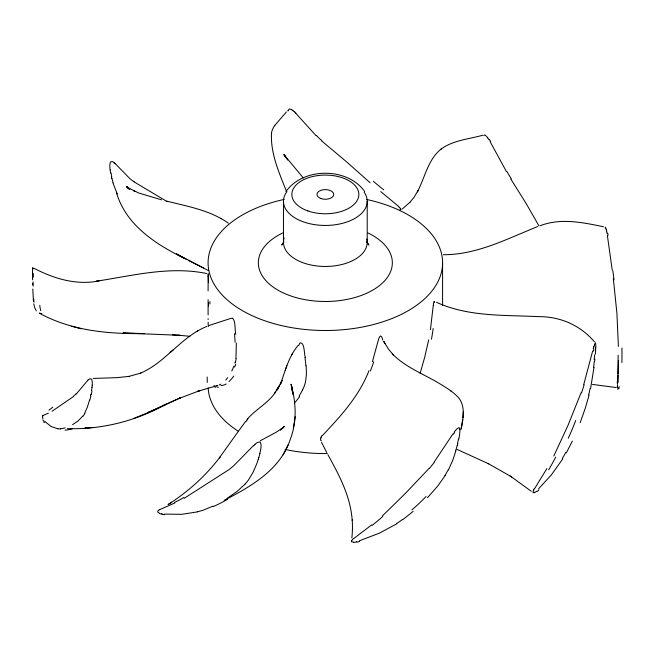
<?xml version="1.0" encoding="UTF-8"?>
<svg xmlns="http://www.w3.org/2000/svg" width="651" height="651" viewBox="0 0 651 651"><rect width="100%" height="100%" fill="white"/><g stroke="black" fill="none" stroke-linecap="round" stroke-linejoin="round"><path stroke-width="0.98" d="M367.213 242.294L367.213 201.265M442.582 305.409L442.582 262.809M208.1 314.889L208.108 299.729M462.682 419.919L461.054 429.221C463.366 418.447 466.067 404.214 456.742 395.857C452.388 391.568 447.196 388.256 441.996 385.091C425.168 374.488 407.062 368.474 392.813 354.372L393.334 354.917L392.594 354.136M618.417 360.394L618.043 373.902M224.164 500.359C250.944 486.525 280.687 469.615 290.403 438.994C297.181 421.335 295.985 402.115 291.03 384.171L293.031 394.441L291.957 386.849L292.421 392.195M595.755 347.911L595.811 346.006A19.888 6.258 -76.4 0 0 595.811 344.631L595.445 342.695L594.339 345.038M617.408 386.312L617.392 387.727L617.547 386.906M617.978 375.342L617.571 383.244M617.457 385.27L617.49 384.684M462.918 417.722L463.235 411.855M595.624 350.295L595.34 354.225M92.198 385.18L92.287 383.423A19.888 9.846 66.2 0 0 92.271 382.039L91.71 379.167L90.025 378.719A18.977 9.244 64.3 0 0 89.285 379.118L88.414 379.81M605.178 228.151L605.422 227.077L606.236 229.486M617.954 382.519L618.141 355.218M594.697 361.093L594.9 359.116M351.833 537.881C352.598 532.477 352.573 523.819 352.175 519.929M92.003 387.239L91.555 390.445M295.22 416.705L293.316 428.35M594.013 367.197L590.612 388.362M235.955 358.31L236.329 343.069M433.249 305.49L430.441 329.601M287.978 111.109L288.051 110.654M246.273 421.482L246.615 420.448M458.849 439.018L459.508 435.283A56.808 41.265 -41.7 0 0 459.752 432.996L459.923 431.125A19.888 14.428 -41.8 0 0 459.923 429.758M428.7 339.871L424.59 357.627L420.155 373.332M90.57 395.678L90.871 394.205M259.895 453.324L260.612 449.874A56.808 45.236 21.5 0 0 260.937 447.709L261.067 445.902A19.888 15.844 21.3 0 0 261.059 444.527L260.148 441.964L257.405 442.444A18.977 14.843 19.4 0 0 256.242 443.29L254.769 444.421M42.445 416.331L42.901 418.878M457.393 445.447L457.848 443.6M288.092 110.442L289.394 108.88L291.664 109.726M589.098 394.97L585.379 407.941L580.179 422.686M592.679 350.987L583.703 384.7M89.537 400.064L87.462 406.908L84.736 413.027M593.248 348.822L593.85 346.674M234.897 363.217L235.166 362.265M258.292 459.101L258.789 457.458M455.838 451.078L452.681 460.46L448.409 469.965M298.199 345.339C288.637 356.447 285.244 370.972 280.41 384.415L282.192 380.322L277.074 389.461L279.702 385.595L274.274 393.578M372.445 361.582L378.54 339.35M483.734 135.677L484.783 134.83L486.704 136.555A18.977 13.451 48.6 0 1 487.802 137.89M286.806 365.748L285.276 370.321M581.05 392.789L567.9 425.616L553.806 456.009M233.929 366.082L231.78 370.972M32.696 267.732L32.55 271.54A19.888 0.757 -88.5 0 0 32.542 272.997M298.728 345.469L298.931 344.973A22.606 17.968 19.1 0 1 299.509 343.801L299.615 343.614A7.34 5.835 19.6 0 1 300.135 342.865C304.912 342.377 303.936 354.177 305.352 357.399M368.946 370.753C359.1 396.117 340.815 416.111 322.457 435.511M572.375 441.012L566.37 452.795M288.295 444.56L283.055 454.854M320.878 437.928L320.544 440.149A0.96 0.789 3.6 0 0 320.829 440.401L321.244 440.556M302.512 390.087L299.086 396.15M533.901 489.902L533.641 490.423A8.235 4.703 -60.2 0 0 533.161 491.359L532.998 492.693L534.422 492.237M534.601 488.624L546.913 468.541M292.698 353.224L291.762 354.779M562.846 458.792L551.373 474.88L538.572 488.811M445.203 475.588L437.61 486.175L427.479 497.698M274.486 125.781L286.334 112.005M274.738 125.391C273.282 127.588 272.045 130.005 271.548 132.617C270.189 153.05 279.222 172.971 286.562 191.589M285.992 191.54C303.163 167.144 347.52 167.144 364.69 191.54M283.966 241.838L281.761 245.085L283.527 242.498M42.706 415.826L42.608 415.981A8.235 1.774 80.8 0 0 42.461 416.404M452.884 433.965L434.282 461.885M351.743 540.59L351.45 541.819L353.46 542.088M278.473 388.126L276.691 390.633M238.046 431.751L219.314 457.962L220.038 457.051C206.326 475.108 189.392 490.577 170.464 503.003L171.661 502.23L168.064 504.566L169.26 503.784M238.738 430.775L245.573 421.482M454.146 432.191L455.472 430.441M227.801 377.572L225.759 380.127M275.788 391.853C268.521 402.831 256.364 408.893 247.787 418.601M82.742 416.127L78.193 420.839L72.513 424.704M429.131 468.329L405.378 493.401L382.332 515.999M281.248 429.334L282.388 428.114L280.532 430.018L284.308 426.446L280.557 429.717L283.657 427.243L276.284 432.174L260.367 440.719M245.232 483.937L237.306 491.269L226.987 498.495M409.65 202.607L414.036 197.286L417.958 190.694L417.348 191.899C424.965 177.739 427.919 159.373 441.272 148.924M409.935 202.306L401.96 209.24M76.281 394.001L87.592 380.575M352.728 539.484L352.354 539.866A8.235 6.681 -9.3 0 0 351.719 540.582M253.41 445.65L233.888 465.563A140.917 111.72 49.4 0 1 228.664 469.843L184.192 498.308M42.974 415.517L48.377 413.149M128.572 376.473L140.307 373.243C165.688 362.558 181.108 336.713 206.782 326.452M170.049 352.598L173.125 349.872M353.721 538.564L371.729 524.852M413.173 511.377L402.774 519.71M73.417 396.565L52.088 411.229M441.435 148.802C453.446 140.217 468.785 139.143 482.603 135.278M441.15 149.014L441.557 148.705M158.738 510.229L158.429 510.474A8.235 5.525 49.9 0 0 157.924 510.962L157.68 512.077L159.34 513.11M396.874 523.738L379.5 533.12L359.417 540.786M159.56 509.692L174.85 502.971M196.984 331.383L197.831 330.903M220.868 384.171L219.086 385.001M212.877 506.201L202.941 510.262A117.107 92.857 62.6 0 1 197.391 511.767M134.09 418.3L149.128 412.148L147.687 412.742L166.103 404.255C135.888 421.01 101.865 429.684 67.313 428.635M147.687 412.742L180.547 397.761L163.287 405.492M180.547 397.761L179.22 398.363L199.767 390.633L197.318 391.446L217.597 385.482M140.307 373.243L141.072 372.925M209.069 325.492L231.365 318.201M537.653 226.564C507.243 238.754 476.988 254.793 443.331 254.736M540.086 225.759C560.617 217.751 582.8 222.439 603.534 226.784M65.206 427.91L60.388 428.871M197.432 511.889L181.67 514.314L164.312 514.103M356.309 541.591L356.829 541.469M217.239 385.571L216.523 385.709M129.126 376.368L116.936 377.653L93.248 378.426M93.044 427.479L85.004 427.927L90.212 427.642M399.828 209.939L400.731 209.614L400.373 208.475M41.802 313.611L39.247 313.123C71.455 330.846 108.465 334.15 144.546 333.572L123.129 332.995L179.904 335.314L172.556 334.809M178.879 335.249L189.937 336.298M592.459 384.424L616.172 387.54M206.676 273.518C169.724 265.877 132.625 275.666 96.21 281.248L99.042 280.915C76.379 285.488 53.781 278.669 33.779 268.179M57.833 428.797L51.063 426.486L44.561 421.262M161.717 513.712L162.14 513.794M166.68 201.102C187.724 206.408 210.2 210.281 228.314 223.138M161.529 199.824L138.753 193.021L128.003 187.732L129.826 188.961L126.449 186.438L129.069 188.904M71.618 326.232L81.334 328.804M436.512 302.284C468.321 316.947 504.175 314.921 538.214 316.622C560.063 316.435 580.236 325.118 594.428 341.832M457.043 449.385L488.82 463.87M134.22 191.15L134.724 191.378L134 191.052M186.56 259.529L176.364 253.89L203.6 267.968M188.741 260.612L208.239 270.45M488.087 463.496L510.677 476.361M184.469 258.382C155.923 244.418 125.928 225.108 116.529 192.786M221.34 218.777L220.673 218.394M167.201 201.647L134.057 181.857M510.115 476.003L511.572 476.939L510.709 476.386M511.45 476.866L531.33 491.31M450.72 390.812L451.444 391.341M114.259 162.766L113.233 162.018A18.977 10.66 -64 0 0 112.387 161.546L110.458 161.887L109.824 164.727A19.888 11.01 -62 0 0 109.816 166.103L109.913 167.868A56.808 31.517 -61.9 0 0 110.19 169.895M380.729 191.581L398.445 206.261M292.885 110.621L294.358 111.899M370.126 182.768L346.576 161.83L321.561 140.86M127.816 187.683L126.896 186.788L129.134 189.107M115.227 163.613L129.899 178.667A140.917 85.631 -41.6 0 0 134.122 181.775M126.896 186.788L128.996 188.831M295.749 113.241L316.036 135.644M392.878 354.437L388.452 349.066L384.293 342.328M399.413 207.27L399.779 207.685A8.235 6.518 24.3 0 1 400.357 208.483M36.342 310.844L34.723 307.833L33.762 303.871M303.374 178.04L284.056 154.735L287.726 160.097M487.729 137.922L488.958 139.77M367.156 242.498L368.922 245.085L366.716 241.838M510.84 179.049L526.374 203.901L538.955 225.881M490.113 141.649L506.527 171.758M327.941 454.772C339.261 475.344 350.214 495.737 352.15 519.547M326.721 452.51L321.439 442.102M383.716 341.238L384.896 343.476L383.773 341.303M117.261 193.917L112.949 182.931M382.715 340.042C382.519 338.748 381.185 334.215 379.639 336.754A7.34 5.249 -42.6 0 0 379.167 337.706L379.061 337.942A22.606 16.096 -42.9 0 0 378.573 339.35M434.64 302.381L434.193 301.372L433.729 302.569A7.34 2.189 -76.7 0 0 433.533 303.659L433.476 303.927A22.606 6.632 -76.8 0 0 433.306 305.449M111.411 176.982L111.752 178.472M32.827 268.057L32.924 268.578M606.586 231.146L607.001 233.343M110.637 173.174L110.133 169.935M607.383 235.54L612.233 270.116M613.315 278.538L616.928 313.367L618.385 346.422M33.429 301.12L32.802 289.036M235.768 334.37C234.612 329.626 235.882 320.967 232.431 318.046A7.34 3.678 65.2 0 0 232.106 318.616M352.215 520.475L352.183 519.962M459.915 429.758L459.085 427.552L456.571 429.139A18.977 13.354 -41.5 0 0 455.554 430.482M306.198 365.797L306.409 374.358L305.636 381.234A50.526 40.622 18.5 0 1 304.416 385.604L304.017 386.702A68.827 55.294 22.5 0 1 302.455 390.063M208.255 326.704L208.125 322.237M208.23 274.551L208.174 273.737L208.1 290.907M208.45 282.624L208.263 275.463A22.606 0.594 -89.6 0 1 208.23 276.423M32.672 283.437L32.696 284.853M32.607 279.8L32.574 276.683M32.558 274.657L32.55 272.924M208.1 318.673L208.1 319.576M283.47 201.265L283.47 242.294M511.279 178.862A140.917 65.58 56.1 0 1 506.999 171.628M489.422 139.558A65.71 48.947 47.6 0 1 490.594 141.454M398.306 206.359A24.673 19.855 23 0 1 399.266 207.36M383.724 189.823A206.017 105.527 29.8 0 1 373.349 181.295M321.854 140.689A140.917 102.028 11.3 0 1 316.321 135.498M294.512 111.769A65.71 55.042 -19.3 0 1 295.896 113.128M291.697 109.685A18.977 15.64 -14.4 0 1 292.917 110.597M111.769 176.665A128.393 72.359 -60.9 0 1 111.02 172.849M113.136 182.76A160.512 92.255 -59.3 0 1 111.964 178.293M114.161 162.937A65.71 36.489 -67.7 0 1 115.113 163.816M207.278 382.397A199.629 2.287 -89.7 0 1 207.156 376.986M208.466 305.978A50.526 0.529 -89.3 0 1 208.483 302.829M209.899 303.993A68.827 2.531 -87.5 0 1 209.947 301.551M32.64 275.723A56.808 2.27 -88.4 0 1 32.631 273.713M33.258 277.188A128.393 6.762 -87.6 0 1 33.225 273.55M33.144 286.155A160.512 11.181 -86.5 0 1 33.063 281.924M34.031 302.202A78.307 8.048 -83.5 0 1 33.754 299.191M40.744 310.617A213.243 38.458 -61 0 1 39.784 305.286M32.745 268.293A18.977 0.83 89.8 0 1 32.819 268.79M234.49 333.662A199.629 102.964 64.6 0 1 235.092 342.304M236.175 358.514A50.526 26.13 65 0 1 235.336 362.452M235.735 364.283A68.827 34.259 67.4 0 1 234.645 367.066M233.742 376.107A110.109 45.83 78.2 0 1 229.038 381.462M226.198 383.96A81.806 29.1 87.3 0 1 220.933 385.571M218.435 387.247A103.232 28.856 -73 0 1 216.816 386.946M215.351 387.614A116.041 27.448 -59.5 0 1 214.081 385.49M92.255 385.229A56.808 28.042 66.4 0 1 92.051 387.288M91.994 390.917A128.393 62.105 67.3 0 1 91.286 394.669M90.823 395.979A160.512 75.516 68.6 0 1 89.773 400.357M84.907 413.344A78.307 34.796 72.1 0 1 82.864 416.388M72.302 428.797A213.243 75.06 -83.9 0 1 65.01 430.156M60.388 428.928A117.107 41.501 -88.2 0 1 57.841 428.708M44.423 422.662A55.823 16.861 -88.3 0 1 43.633 421.954M43.666 420.928A20.547 5.566 86.7 0 1 42.836 419.968M42.779 416.135A24.673 5.485 79.4 0 1 43.023 415.753M52.755 407.176A206.017 46.4 -76.7 0 1 48.931 410.106M76.2 393.652A140.917 53.887 83.4 0 1 73.351 396.28M87.494 380.428A65.71 32.347 60.8 0 1 88.349 379.696M304.953 357.391A199.629 159.943 18.1 0 1 305.864 365.781M299.623 396.565A110.109 87.861 40.9 0 1 294.415 403.034M246.672 420.505A16.478 10.05 56.2 0 1 247.111 419.683M247.225 419.797A29.498 18.171 54.5 0 1 247.909 418.731M259.961 453.34A128.393 102.028 23.2 0 1 258.838 457.474M258.333 459.118A160.512 127.262 25.6 0 1 256.632 464.065L253.19 472.056L248.625 479.706A78.307 62.032 31.4 0 1 245.191 483.905M227.435 499.39A213.243 169.862 69.2 0 1 213.056 506.633M164.394 514.729A55.823 42.323 63.2 0 1 162.205 514.469M161.765 514.054A20.547 14.94 56.6 0 1 159.357 513.541M158.722 510.205A24.673 16.544 47.9 0 1 159.536 509.652M183.875 497.486A206.017 146.784 80.1 0 1 174.655 502.377M253.621 445.805A65.71 50.428 15 0 1 254.989 444.592M320.829 437.911A16.478 13.378 2.1 0 1 321.423 436.87M321.236 436.797A29.498 23.77 -0.2 0 1 322.196 435.381M373.707 361.712A110.174 89.96 -26.7 0 1 370.313 371.029M458.475 439.059A128.393 94.314 -40.5 0 1 457.45 443.624M457.157 445.455A160.512 119.841 -39 0 1 455.602 451.078M448.132 469.892A78.307 60.925 -35.6 0 1 444.926 475.482M426.096 496.501A213.243 201.59 -11.4 0 1 411.831 509.969M402.562 519.449A117.107 108.009 -15.9 0 1 396.679 523.453M359.629 541.445A55.823 50.973 -8.6 0 1 357.008 542.153M356.398 541.925A20.547 17.935 -9.8 0 1 353.501 542.462M352.582 539.394A24.673 19.742 -11 0 1 353.583 538.458M382.747 516.422A206.017 195.886 21 0 1 372.169 525.357M434.494 461.998A140.917 122.388 -24.9 0 1 429.343 468.468M453.422 434.168A65.71 43.804 -42.7 0 1 454.667 432.41M595.681 348A56.808 17.992 -76.4 0 1 595.551 350.376M594.648 354.852A128.393 42.575 -75.8 0 1 594.2 359.678M594.282 361.403A160.512 56.735 -75.2 0 1 593.59 367.473M590.132 388.419A78.307 31.98 -74.1 0 1 588.634 394.937M575.72 420.448A213.243 155.394 -75.9 0 1 568.25 438.278M565.865 452.331A117.107 79.87 -74 0 1 562.383 458.296M539.012 489.877A55.823 38.751 -69.8 0 1 537.156 491.489M536.562 491.253A20.547 13.15 -65.7 0 1 534.495 492.783M533.649 489.796A24.673 13.573 -60.4 0 1 534.365 488.486M555.702 457.1A206.017 170.741 -68.7 0 1 548.695 469.786M584.126 384.831A140.917 80.895 -72.8 0 1 581.457 392.968M593.403 351.174A65.71 15.567 -75.4 0 1 593.948 349.107M593.956 346.739A18.977 5.477 -75.6 0 1 594.428 345.136M433.151 328.535A110.174 54.635 -70.6 0 1 431.442 339.252M619.182 386.604A55.823 11.384 84.2 0 1 618.938 388.623M618.149 387.719A20.547 2.832 87.8 0 1 617.823 389.444M617.36 386.352A8.235 0.521 -87.2 0 1 617.417 385.197M617.246 383.252A24.673 0.936 -87.2 0 1 617.368 381.104M621.933 348A206.017 83.116 83.9 0 1 621.9 362.534M612.851 270.67A140.917 6.665 82.5 0 1 614.023 279.824M607.692 233.082A65.71 21.06 80.9 0 1 608.091 235.369M606.333 229.38A18.977 5.11 80.7 0 1 606.691 231.081M366.456 199.418A117.245 67.688 0 0 1 419.171 303.399A117.245 67.688 0 0 1 231.512 303.399A117.245 67.688 0 0 1 284.227 199.418M327.363 453.568A117.245 67.688 0 0 1 285.146 449.475M238.396 431.304A117.245 67.688 0 0 1 208.149 387.89M366.814 238.966A41.876 24.177 0 0 1 324.491 266.462A41.876 24.177 0 0 1 284.137 237.997M368.027 232.993A66.996 38.678 0 0 1 374.187 289.28A66.996 38.678 0 0 1 276.496 289.28A66.996 38.678 0 0 1 282.656 232.993M364.178 192.232A41.876 24.177 0 0 1 324.808 225.441A41.876 24.177 0 0 1 286.912 191.663M285.488 156.622L284.056 154.735L285.488 156.622M321.155 198.62A8.373 4.834 0 0 0 333.719 194.429A8.373 4.834 0 0 0 321.155 190.247A8.373 4.834 0 0 0 321.155 198.62M307.85 210.924A33.502 19.343 0 0 0 358.831 194.926A33.502 19.343 0 0 0 309.347 177.438A33.502 19.343 0 0 0 307.85 210.924"/></g></svg>
